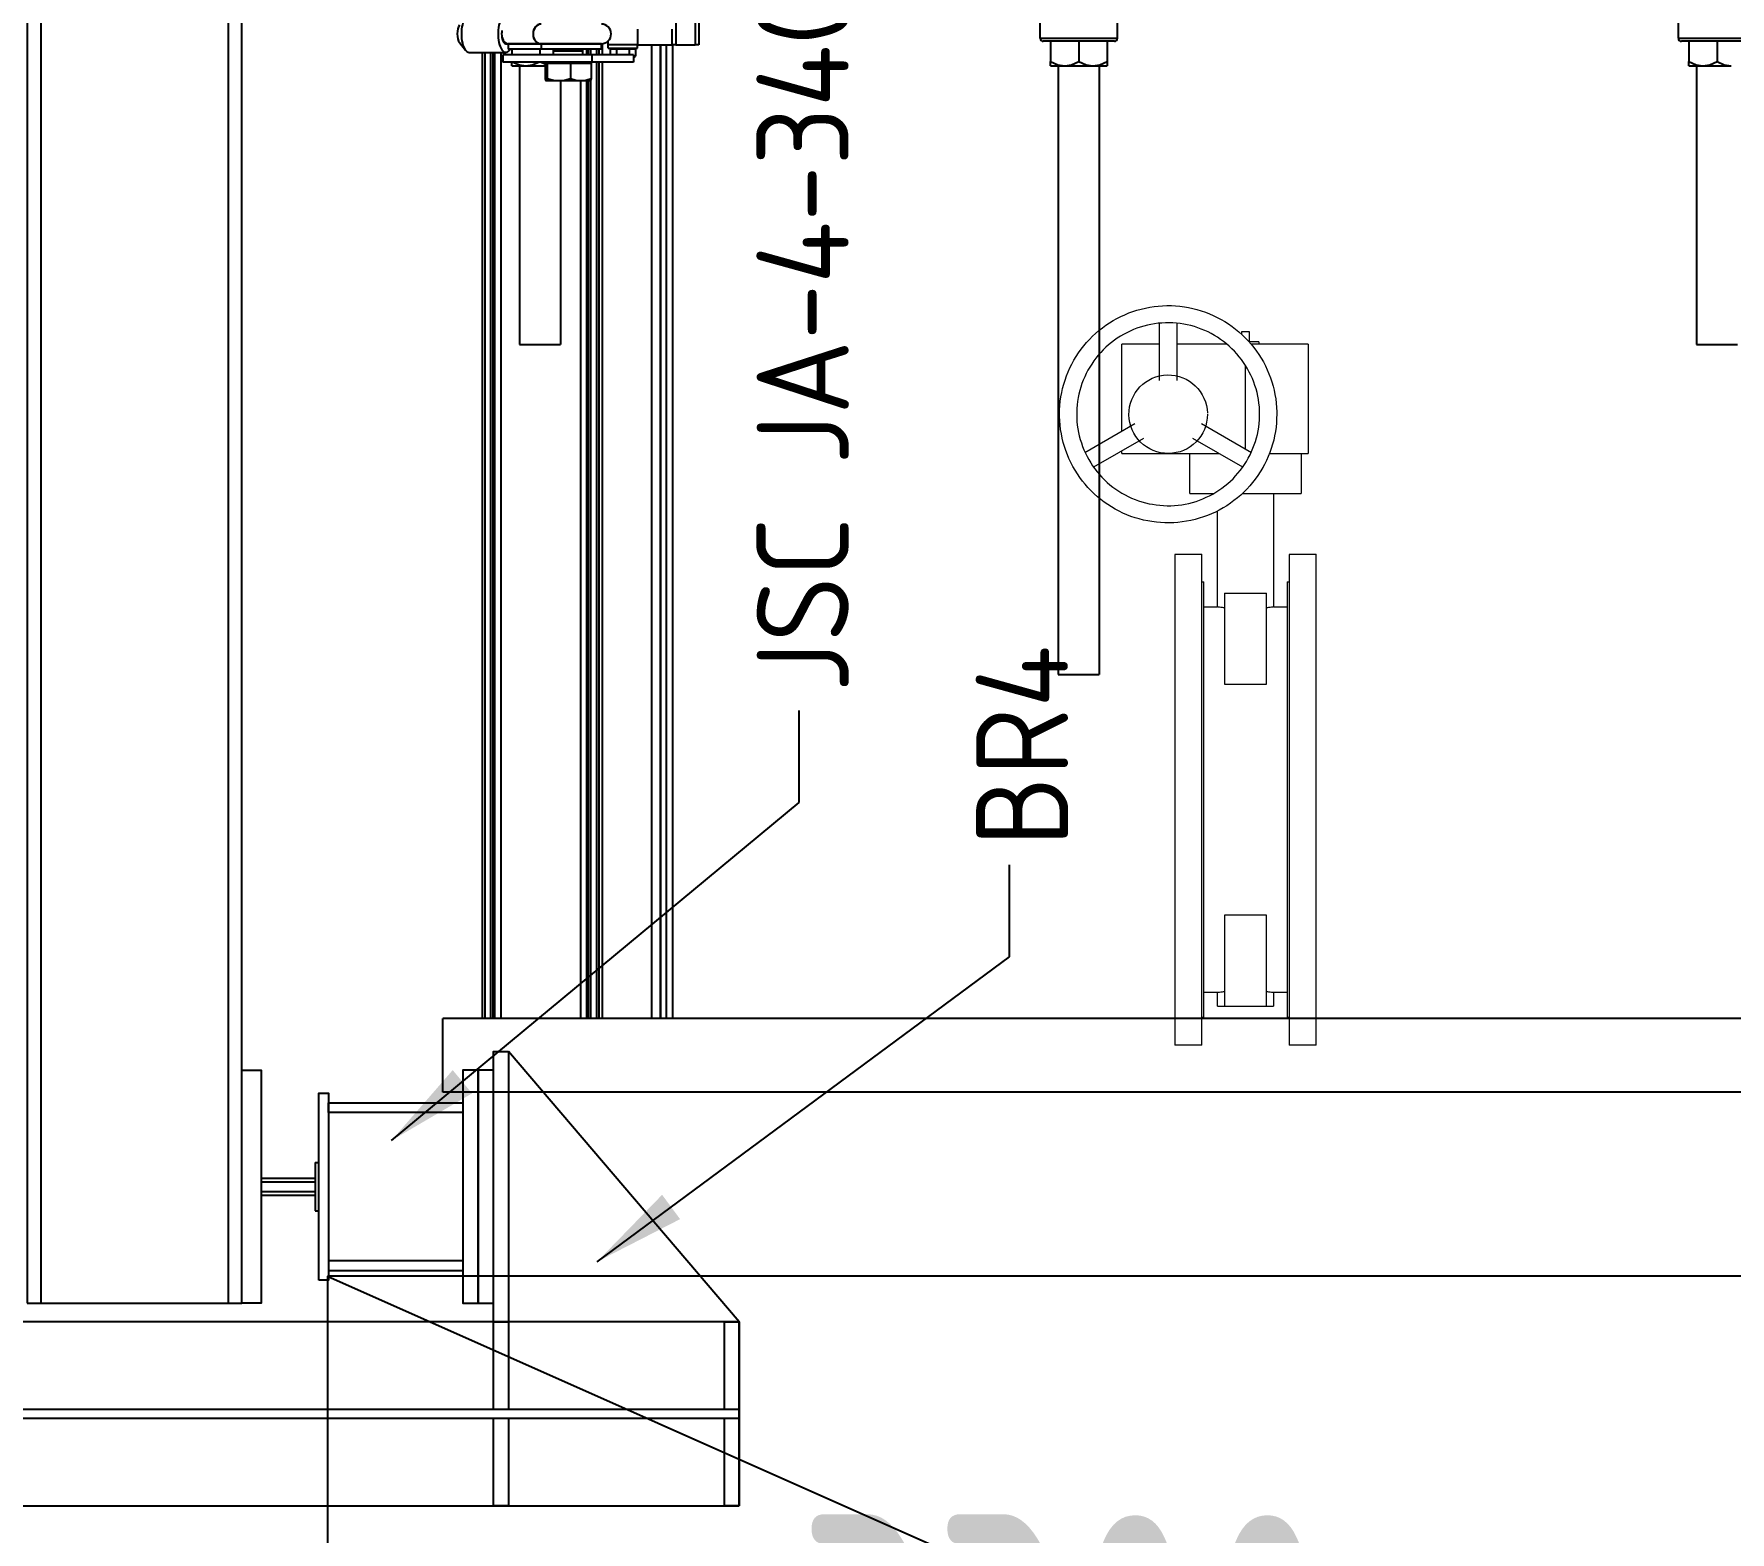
# Model space of a CAD drawing. Extents: x -181672 to 290600, y -29000 to 395522.
# Drawn here: x -7194 to -5812, y 31854 to 33074 of the extents above; entities that cross this region are included whole.
import ezdxf

# ---------------------------------------------------------------- set-up
doc = ezdxf.new("R2010")
doc.units = 0
doc.header["$LTSCALE"] = 10
doc.linetypes.add('XFM7P20PCW$0$HIDDEN', pattern=[9.525, 6.35, -3.175])
doc.layers.add('XFM7P20PCW$0$M-PIPE--4', color=252, linetype='Continuous', lineweight=9)
for name, color, linetype in [('XFM7P20PCW$0$SH-LINE-10', 252, 'Continuous'), ('XFM7P20PCW$0$SH-LINE-130', 252, 'Continuous'), ('XFM7P20PCW$0$SH-LINE-170', 252, 'Continuous'), ('XFM7P20PCW$0$SH-TEXT', 252, 'Continuous'), ('XFM7P20PCW$0$U-CV-DIM', 252, 'Continuous')]:
    doc.layers.add(name, color=color, linetype=linetype)
doc.styles.add('XFM7P20PCW$0$aa-txt', font='isocp.shx', dxfattribs={"bigfont": 'chineset'})
doc.styles.add('XFM7P20PCW$0$PX-TEXT', font='isocp.shx', dxfattribs={"width": 0.7, "bigfont": 'chineset.shx'})
doc.dimstyles.new('XFM7P20PCW$0$adim-5', dxfattribs={"dimscale": 10, "dimtxt": 0.25, "dimasz": 0.25, "dimexe": 0.1, "dimexo": 0.5, "dimgap": 0.15, "dimtad": 0, "dimdec": 4, "dimlfac": 5, "dimdsep": 46, "dimtxsty": 'XFM7P20PCW$0$aa-txt', "dimcen": 2.5, "dimclrd": 3, "dimclre": 3, "dimclrt": 256, "dimadec": 0, "dimazin": 0, "dimtfac": 1, "dimtdec": 4, "dimtmove": 0, "dimatfit": 3, "dimfxl": 1, "dimtolj": 1, "dimtzin": 0, "dimarcsym": 0})
doc.dimstyles.new('XFM7P20PCW$0$PX-400', dxfattribs={"dimscale": 1000, "dimtxt": 0.25, "dimasz": 0.03, "dimexe": 0.1, "dimexo": 0.1, "dimgap": 0.05, "dimtad": 1, "dimdec": 0, "dimzin": 0, "dimdsep": 46, "dimtxsty": 'XFM7P20PCW$0$PX-TEXT', "dimblk": 'XFM7P20PCW$0$_Dot', "dimcen": 2, "dimclrd": 2, "dimclre": 1, "dimclrt": 4, "dimadec": 0, "dimazin": 0, "dimtfac": 1, "dimtdec": 0, "dimtix": 1, "dimtmove": 2, "dimatfit": 3, "dimfxl": 1, "dimtvp": 1, "dimtolj": 1, "dimtzin": 0, "dimarcsym": 0})

# ---------------------------------------------------------------- blocks, each defined once
blk = doc.blocks.new('XFM7P20PCW$0$_Dot')
at = {"color": 0, "linetype": 'ByBlock', "lineweight": -2}
blk.add_line((-0.5, 0), (-1, 0), dxfattribs=at)
at = {"color": 0, "linetype": 'ByBlock', "const_width": 0.5}
blk.add_lwpolyline([(-0.25, 0, 1), (0.25, 0, 1)], format="xyb", close=True, dxfattribs=at)
blk = doc.blocks.new('*D556')
at = {"layer": 'DEFPOINTS', "color": 0, "transparency": 16777216}
for p in [(-8003.9, 32088.6), (-4703.8, 31567.3), (-4703.8, 30948.5)]:
    blk.add_point(p, dxfattribs=at)
at = {"layer": 'XFM7P20PCW$0$U-CV-DIM', "color": 1, "lineweight": -2, "transparency": 16777216}
for p, q in [((-8003.9, 31988.6), (-8003.9, 31467.3)), ((-4703.8, 31048.5), (-4703.8, 31667.3))]:
    blk.add_line(p, q, dxfattribs=at)
at = {"layer": 'XFM7P20PCW$0$U-CV-DIM', "color": 2, "lineweight": -2, "transparency": 16777216}
blk.add_line((-7973.9, 31567.3), (-4733.8, 31567.3), dxfattribs=at)
at = {"layer": 'XFM7P20PCW$0$U-CV-DIM', "color": 2, "lineweight": -2, "transparency": 16777216, "xscale": 30, "yscale": 30, "zscale": 30, "rotation": 180}
blk.add_blockref('XFM7P20PCW$0$_Dot', (-8003.9, 31567.3), dxfattribs=at)
at = {"layer": 'XFM7P20PCW$0$U-CV-DIM', "color": 2, "lineweight": -2, "transparency": 16777216, "xscale": 30, "yscale": 30, "zscale": 30}
blk.add_blockref('XFM7P20PCW$0$_Dot', (-4703.8, 31567.3), dxfattribs=at)
at = {"layer": 'XFM7P20PCW$0$U-CV-DIM', "color": 4, "transparency": 16777216, "insert": (-6353.9, 31742.3), "char_height": 250, "attachment_point": 5, "style": 'XFM7P20PCW$0$PX-TEXT'}
blk.add_mtext('\\A1;3300', dxfattribs=at)
blk = doc.blocks.new('XFM7P20PCW$0$A$C5a31e6e3')
for p, q in [((0, 2057), (60, 2057)), ((0, 0), (0, 2057)), ((60, 0), (60, 2057)), ((847, 2035.7), (847, 2005.8)), ((854.9, 2043.6), (848.7, 2038.6)), ((847, 2025), (60, 2025)), ((847, 2023), (60, 2023)), ((847, 2018.3), (60, 2018.3)), ((847, 2016.3), (60, 2016.3)), ((847, 2015), (60, 2015)), ((847, 2010), (60, 2010)), ((845, 2008.2), (839, 2008.2)), ((839, 1935.7), (839, 2008.2)), ((845, 1935.7), (845, 2008.2)), ((849.5, 1977.1), (849.5, 2003.9)), ((854, 2003.9), (849.5, 2003.9)), ((854, 2005.8), (854, 2003.9)), ((854, 2003.9), (854, 1977.1)), ((854, 1977.1), (854, 2003.9)), ((609, 1994.7), (609, 1961.3)), ((836, 1994.7), (609, 1994.7)), ((836, 2001), (839, 2001)), ((836, 2001), (836, 1989.5)), ((849.5, 2001), (845, 2001)), ((836, 1989.5), (836, 1973.8)), ((839, 1977), (837.5, 1973.8)), ((849.5, 1978), (845, 1978)), ((854, 1977.1), (849.5, 1977.1)), ((849.5, 1928), (849.5, 1977.1)), ((854, 1977.1), (854, 1928)), ((854, 1928), (854, 1977.1)), ((824, 1973), (824, 1973.1)), ((824, 1973), (824, 1972.9)), ((824, 1972.9), (824, 1962.6)), ((824, 1962.6), (824, 1944.7)), ((838.2, 1973.8), (825.6, 1973.8)), ((838.2, 1972), (825.6, 1972)), ((838.2, 1973.8), (838.2, 1972)), ((838.2, 1972), (838.2, 1953.2)), ((838.2, 1971.6), (839, 1971.6)), ((845, 1967), (849.5, 1967)), ((848, 1943), (848, 1967)), ((849.5, 1965.2), (848, 1965.2)), ((824, 1961.3), (609, 1961.3)), ((838.2, 1953.2), (825.6, 1953.2)), ((838.2, 1953.2), (838.2, 1936.2)), ((824, 1945), (60, 1945)), ((824, 1940), (60, 1940)), ((824, 1938.7), (60, 1938.7)), ((824.3, 1936.7), (60, 1936.7)), ((824, 1944.7), (824, 1937)), ((824, 1937), (824, 1936.9)), ((825.6, 1936.2), (824, 1936.9)), ((838.2, 1936.2), (825.6, 1936.2)), ((838.2, 1938.4), (839, 1938.4)), ((839, 1936.7), (838.2, 1936.7)), ((845, 1935.7), (839, 1935.7)), ((839, 1901.8), (839, 1935.7)), ((845, 1943), (849.5, 1943)), ((849.5, 1940), (845, 1940)), ((849.5, 1938.7), (845, 1938.7)), ((849.5, 1936.7), (845, 1936.7)), ((845, 1901.8), (845, 1935.7)), ((848, 1944.8), (849.5, 1944.8)), ((839, 1932), (60, 1932)), ((839, 1930), (60, 1930)), ((60, 1927), (839, 1927)), ((849.5, 1932), (845, 1932)), ((849.5, 1930), (845, 1930)), ((845, 1927), (854.1, 1927)), ((849.9, 1920.9), (845, 1920.9)), ((849.5, 1928), (854, 1928)), ((849.9, 1920.9), (849.9, 1915.7)), ((850.5, 1922.5), (850.5, 1898.5)), ((850.5, 1922.5), (853, 1922.5)), ((853, 1898.3), (853, 1922.5)), ((853, 1922.5), (856.2, 1922.5)), ((849.9, 1915.7), (845, 1915.7)), ((849.9, 1918.8), (850.5, 1918.8)), ((849.9, 1915.7), (849.9, 1905.3)), ((845, 1901.8), (839, 1901.8)), ((843, 1901.8), (843, 1901.5)), ((843, 1901.5), (843.8, 1900.1)), ((843.1, 1901.8), (843.8, 1900.1)), ((849.9, 1900.1), (843.8, 1900.1)), ((849.9, 1905.3), (845, 1905.3)), ((849.9, 1905.3), (849.9, 1900.1)), ((849.9, 1902.2), (850.5, 1902.2)), ((850.5, 1898.5), (853, 1898.5)), ((853, 1898.3), (853, 1870.2)), ((853, 1898.3), (866, 1898.3)), ((853, 1887), (60, 1887)), ((853, 1880), (60, 1880)), ((853, 1879.8), (60, 1879.8)), ((853, 1875.3), (60, 1875.3)), ((853, 1870), (60, 1870)), ((853, 1867.2), (853, 1870.2)), ((853, 1870.2), (866, 1870.2)), ((853, 1867.2), (853, 1851.5)), ((876, 1867.2), (853, 1867.2)), ((853, 1848.5), (853, 1851.5)), ((876, 1851.5), (853, 1851.5)), ((876, 1848.5), (853, 1848.5)), ((836, 1562), (839.6, 1562)), ((836, 1562), (836, 1550.5)), ((856, 1562), (839.6, 1562)), ((856, 1510), (856, 1568)), ((858.5, 1570.5), (858.5, 1507.5)), ((858.5, 1570.5), (873.5, 1570.5)), ((340.2, 1555.7), (340.2, 1522.3)), ((836, 1555.7), (340.2, 1555.7)), ((836, 1550.5), (836, 1527.5)), ((856, 1539), (839.6, 1539)), ((836, 1522.3), (340.2, 1522.3)), ((836, 1527.5), (836, 1516)), ((839.6, 1516), (836, 1516)), ((856, 1516), (839.6, 1516)), ((858.5, 1507.5), (873.5, 1507.5)), ((858.5, 1050.5), (858.5, 987.5)), ((858.5, 1050.5), (873.5, 1050.5)), ((836, 1042), (839.6, 1042)), ((836, 1042), (836, 1030.5)), ((856, 1042), (839.6, 1042)), ((856, 990), (856, 1048)), ((609, 1035.7), (609, 1002.3)), ((836, 1035.7), (609, 1035.7)), ((836, 1030.5), (836, 1007.5)), ((856, 1019), (839.6, 1019))]:
    blk.add_line(p, q)
at = {"flags": 128}
for points in [[(839, 2000), (836.8, 1994.7), (836, 1989.5)], [(836, 1989.5), (836.8, 1984.3), (839, 1979)], [(825.6, 1973.8), (824.4, 1973.4), (824, 1972.9)], [(824, 1972.9), (824.4, 1972.5), (825.6, 1972)], [(825.6, 1972), (824.4, 1967.1), (824, 1962.6)], [(824, 1962.6), (824.4, 1958.1), (825.6, 1953.2)], [(825.6, 1953.2), (824.4, 1948.8), (824, 1944.7)], [(824, 1944.7), (824.4, 1940.6), (825.6, 1936.2)], [(839.6, 1562), (836.9, 1556.1), (836, 1550.5)], [(836, 1550.5), (836.9, 1544.9), (839.6, 1539)], [(839.6, 1539), (836.9, 1533.1), (836, 1527.5)], [(836, 1527.5), (836.9, 1521.9), (839.6, 1516)], [(839.6, 1042), (836.9, 1036.1), (836, 1030.5)], [(836, 1030.5), (836.9, 1024.9), (839.6, 1019)], [(839.6, 1019), (836.9, 1013.1), (836, 1007.5)]]:
    blk.add_lwpolyline(points, dxfattribs=at)
for centre, radius, start, end in [((862, 1928), 8, 180, 0), ((858.5, 1568), 2.5, 90, 180), ((858.5, 1510), 2.5, 180, 270), ((858.5, 1048), 2.5, 90, 180)]:
    blk.add_arc(centre, radius, start, end)
for centre, major_axis, ratio, start_param, end_param in [((862, 2042), (-8, 0), 0.422618, 3.626705, 5.798073), ((862, 2042), (8, 0), 0.422618, 0.485112, 2.65648), ((862, 2035.7), (15, 0), 0.422618, 0, 3.141593), ((862, 2005.8), (15, 0), 0.422618, 0.388924, 3.727278), ((862, 2003.9), (8, 0), 0.665463, 1.938896, 3.141593), ((862, 2005.8), (-8, 0), 0.422618, 5.080489, 6.283185), ((862, 2005.3), (8, 0), 0.487998, 1.202696, 1.938896), ((862, 1977.1), (-8, 0), 0.819152, 3.141593, 6.283185), ((862, 1977.1), (8, 0), 0.819152, 0, 3.141593)]:
    blk.add_ellipse(centre, major_axis=major_axis, ratio=ratio, start_param=start_param, end_param=end_param)
blk = doc.blocks.new('XFM7P20PCW$0$BV-250A-HP')
for p, q in [((80.4, 400.9), (76.9, 400.2)), ((83.8, 401.5), (80.4, 400.9)), ((87.4, 402), (83.8, 401.5)), ((90.9, 402.3), (87.4, 402)), ((94.4, 402.5), (90.9, 402.3)), ((98, 402.5), (94.4, 402.5)), ((101.5, 402.4), (98, 402.5)), ((105, 402.1), (101.5, 402.4)), ((108.5, 401.7), (105, 402.1)), ((112, 401.2), (108.5, 401.7)), ((115.5, 400.5), (112, 401.2)), ((47.8, 387.6), (44.9, 385.6)), ((50.8, 389.5), (47.8, 387.6)), ((53.9, 391.3), (50.8, 389.5)), ((57, 392.9), (53.9, 391.3)), ((60.2, 394.5), (57, 392.9)), ((63.4, 395.9), (60.2, 394.5)), ((66.7, 397.2), (63.4, 395.9)), ((70.1, 398.3), (66.7, 397.2)), ((73.5, 399.3), (70.1, 398.3)), ((76.9, 400.2), (73.5, 399.3)), ((81.4, 386.9), (84.3, 387.4)), ((84.3, 387.4), (87.3, 387.9)), ((87.3, 387.9), (90.2, 388.2)), ((90, 388.3), (90, 341.4)), ((90.2, 388.2), (93.2, 388.4)), ((93.2, 388.4), (96.2, 388.5)), ((96.2, 388.5), (99.2, 388.5)), ((99.2, 388.5), (102.2, 388.3)), ((102.2, 388.3), (105.1, 388.1)), ((104, 341.4), (104, 388.5)), ((105.1, 388.1), (108.1, 387.7)), ((108.1, 387.7), (111, 387.2)), ((111, 387.2), (113.9, 386.6)), ((119, 399.7), (115.5, 400.5)), ((122.4, 398.8), (119, 399.7)), ((125.7, 397.7), (122.4, 398.8)), ((129.1, 396.5), (125.7, 397.7)), ((132.3, 395.1), (129.1, 396.5)), ((135.6, 393.7), (132.3, 395.1)), ((138.7, 392.1), (135.6, 393.7)), ((141.8, 390.3), (138.7, 392.1)), ((144.8, 388.5), (141.8, 390.3)), ((147.8, 386.5), (144.8, 388.5)), ((31.7, 373.8), (29.4, 371.1)), ((30.7, 381), (37.3, 381)), ((30.7, 373), (30.7, 381)), ((34.2, 376.3), (31.7, 373.8)), ((36.7, 378.8), (34.2, 376.3)), ((39.4, 381.2), (36.7, 378.8)), ((37.3, 381), (37.3, 379.2)), ((42.1, 383.4), (39.4, 381.2)), ((44.9, 385.6), (42.1, 383.4)), ((49.5, 371.4), (51.9, 373.3)), ((51.9, 373.3), (54.3, 375)), ((54.3, 375), (56.7, 376.7)), ((56.7, 376.7), (59.3, 378.2)), ((59.3, 378.2), (61.9, 379.7)), ((61.9, 379.7), (64.5, 381.1)), ((64.5, 381.1), (67.2, 382.3)), ((67.2, 382.3), (70, 383.4)), ((70, 383.4), (72.8, 384.5)), ((72.8, 384.5), (75.6, 385.4)), ((75.6, 385.4), (78.5, 386.2)), ((78.5, 386.2), (81.4, 386.9)), ((113.9, 386.6), (116.8, 385.8)), ((116.8, 385.8), (119.7, 385)), ((119.7, 385), (122.5, 384)), ((122.5, 384), (125.3, 382.9)), ((125.3, 382.9), (128, 381.7)), ((128, 381.7), (130.7, 380.4)), ((130.7, 380.4), (133.3, 379)), ((133.3, 379), (135.9, 377.5)), ((135.9, 377.5), (138.4, 375.9)), ((138.4, 375.9), (140.8, 374.2)), ((140.8, 374.2), (143.2, 372.4)), ((150.6, 384.4), (147.8, 386.5)), ((153.4, 382.2), (150.6, 384.4)), ((156.1, 379.9), (153.4, 382.2)), ((158.7, 377.5), (156.1, 379.9)), ((161.1, 375), (158.7, 377.5)), ((163.5, 372.4), (161.1, 375)), ((-17, 371), (-17, 282)), ((-17, 371), (29.3, 371)), ((21.2, 359.6), (19.4, 356.6)), ((23.1, 362.6), (21.2, 359.6)), ((23, 373), (23, 371)), ((23, 373), (31.1, 373)), ((25.1, 365.5), (23.1, 362.6)), ((27.2, 368.4), (25.1, 365.5)), ((29.4, 371.1), (27.2, 368.4)), ((37.2, 358.5), (39.1, 360.8)), ((39.1, 360.8), (41, 363.1)), ((41, 363.1), (43, 365.3)), ((43, 365.3), (45.1, 367.4)), ((45.1, 367.4), (47.3, 369.5)), ((47.3, 369.5), (49.5, 371.4)), ((49.2, 371), (90, 371)), ((104, 371), (134.8, 371)), ((134.8, 300.2), (134.8, 371)), ((143.2, 372.4), (145.5, 370.5)), ((145.5, 370.5), (147.7, 368.6)), ((147.7, 368.6), (149.9, 366.5)), ((149.9, 366.5), (151.9, 364.3)), ((151.9, 364.3), (153.9, 362.1)), ((153.9, 362.1), (155.8, 359.8)), ((155.8, 359.8), (157.6, 357.4)), ((165.8, 369.6), (163.5, 372.4)), ((168, 366.9), (165.8, 369.6)), ((170, 364), (168, 366.9)), ((172, 361), (170, 364)), ((173.8, 358), (172, 361)), ((14.9, 347), (13.6, 343.6)), ((16.2, 350.2), (14.9, 347)), ((17.8, 353.4), (16.2, 350.2)), ((19.4, 356.6), (17.8, 353.4)), ((28.4, 343), (29.6, 345.7)), ((29.6, 345.7), (30.9, 348.4)), ((30.9, 348.4), (32.3, 351)), ((32.3, 351), (33.9, 353.6)), ((33.9, 353.6), (35.5, 356.1)), ((34, 285.6), (34, 353.5)), ((35.5, 356.1), (37.2, 358.5)), ((157.6, 357.4), (159.3, 354.9)), ((159.3, 354.9), (160.8, 352.4)), ((160.8, 352.4), (162.3, 349.8)), ((162.3, 349.8), (163.7, 347.2)), ((163.7, 347.2), (165, 344.5)), ((175.5, 354.9), (173.8, 358)), ((177.1, 351.7), (175.5, 354.9)), ((178.5, 348.5), (177.1, 351.7)), ((179.8, 345.2), (178.5, 348.5)), ((10.7, 333.5), (10, 330)), ((11.5, 336.9), (10.7, 333.5)), ((12.5, 340.3), (11.5, 336.9)), ((13.6, 343.6), (12.5, 340.3)), ((24, 328.8), (24.6, 331.7)), ((24.6, 331.7), (25.4, 334.6)), ((25.4, 334.6), (26.3, 337.4)), ((26.3, 337.4), (27.3, 340.2)), ((27.3, 340.2), (28.4, 343)), ((165, 344.5), (166.1, 341.7)), ((166.1, 341.7), (167.2, 339)), ((167.2, 339), (168.1, 336.1)), ((168.1, 336.1), (169, 333.3)), ((169, 333.3), (169.7, 330.4)), ((181, 341.8), (179.8, 345.2)), ((182.1, 338.5), (181, 341.8)), ((183, 335), (182.1, 338.5)), ((183.7, 331.6), (183, 335)), ((8.7, 319.4), (8.5, 315.9)), ((9, 323), (8.7, 319.4)), ((9.4, 326.5), (9, 323)), ((10, 330), (9.4, 326.5)), ((22.6, 317), (22.7, 320)), ((22.7, 320), (23, 322.9)), ((23, 322.9), (23.5, 325.9)), ((23.5, 325.9), (24, 328.8)), ((169.7, 330.4), (170.3, 327.5)), ((170.3, 327.5), (170.8, 324.5)), ((170.8, 324.5), (171.1, 321.6)), ((171.1, 321.6), (171.4, 318.6)), ((171.4, 318.6), (171.5, 315.6)), ((184.4, 328.1), (183.7, 331.6)), ((184.9, 324.6), (184.4, 328.1)), ((185.2, 321.1), (184.9, 324.6)), ((185.4, 317.5), (185.2, 321.1)), ((8.5, 315.9), (8.5, 314)), ((8.5, 314), (8.6, 310.5)), ((8.6, 310.5), (8.8, 306.9)), ((8.8, 306.9), (9.1, 303.4)), ((22.5, 314), (22.6, 317)), ((22.5, 312.4), (22.5, 314)), ((22.6, 309.4), (22.5, 312.4)), ((22.9, 306.4), (22.6, 309.4)), ((23.2, 303.5), (22.9, 306.4)), ((69.8, 306.4), (29.2, 282.9)), ((164.8, 282.9), (124.2, 306.4)), ((171, 305.1), (170.5, 302.1)), ((171.3, 308), (171, 305.1)), ((171.4, 311), (171.3, 308)), ((171.5, 314), (171.4, 311)), ((171.5, 315.6), (171.5, 314)), ((184.6, 301.5), (185, 305)), ((185, 305), (185.3, 308.6)), ((185.3, 308.6), (185.5, 312.1)), ((185.5, 314), (185.4, 317.5)), ((185.5, 312.1), (185.5, 314)), ((9.1, 303.4), (9.6, 299.9)), ((9.6, 299.9), (10.3, 296.4)), ((10.3, 296.4), (11, 293)), ((11, 293), (11.9, 289.5)), ((23.7, 300.5), (23.2, 303.5)), ((24.3, 297.6), (23.7, 300.5)), ((25, 294.7), (24.3, 297.6)), ((25.9, 291.9), (25, 294.7)), ((26.8, 289), (25.9, 291.9)), ((36.1, 270.8), (76.8, 294.2)), ((117.2, 294.2), (157.9, 270.8)), ((167.7, 290.6), (166.7, 287.8)), ((168.6, 293.4), (167.7, 290.6)), ((169.4, 296.3), (168.6, 293.4)), ((170, 299.2), (169.4, 296.3)), ((170.5, 302.1), (170, 299.2)), ((181.5, 287.7), (182.5, 291.1)), ((182.5, 291.1), (183.3, 294.5)), ((183.3, 294.5), (184, 298)), ((184, 298), (184.6, 301.5)), ((14.6, 282), (-17, 282)), ((-11.3, 282), (-11.3, 249.5)), ((11.9, 289.5), (13, 286.2)), ((13, 286.2), (14.2, 282.8)), ((14.2, 282.8), (15.5, 279.5)), ((15.5, 279.5), (16.9, 276.3)), ((27.9, 286.3), (26.8, 289)), ((29, 283.5), (27.9, 286.3)), ((30.3, 280.8), (29, 283.5)), ((31.7, 278.2), (30.3, 280.8)), ((33.2, 275.6), (31.7, 278.2)), ((134.8, 282), (55.3, 282)), ((79.3, 249.5), (79.3, 282)), ((134.8, 282), (134.8, 284.2)), ((161.7, 277), (160.1, 274.4)), ((163.1, 279.6), (161.7, 277)), ((164.4, 282.3), (163.1, 279.6)), ((165.6, 285), (164.4, 282.3)), ((166.7, 287.8), (165.6, 285)), ((176.2, 274.6), (177.8, 277.8)), ((177.8, 277.8), (179.1, 281)), ((179.1, 281), (180.4, 284.4)), ((180.4, 284.4), (181.5, 287.7)), ((16.9, 276.3), (18.5, 273.1)), ((18.5, 273.1), (20.2, 270)), ((20.2, 270), (22, 267)), ((22, 267), (24, 264)), ((24, 264), (26, 261.1)), ((34.7, 273.1), (33.2, 275.6)), ((36.4, 270.6), (34.7, 273.1)), ((38.2, 268.2), (36.4, 270.6)), ((40.1, 265.9), (38.2, 268.2)), ((42.1, 263.7), (40.1, 265.9)), ((44.1, 261.5), (42.1, 263.7)), ((151, 262.7), (148.9, 260.6)), ((153, 264.9), (151, 262.7)), ((154.9, 267.2), (153, 264.9)), ((156.8, 269.5), (154.9, 267.2)), ((158.5, 271.9), (156.8, 269.5)), ((160.1, 274.4), (158.5, 271.9)), ((168.9, 262.5), (170.9, 265.4)), ((170.9, 265.4), (172.8, 268.4)), ((172.8, 268.4), (174.6, 271.4)), ((174.6, 271.4), (176.2, 274.6)), ((36.5, 249.5), (-11.3, 249.5)), ((11.3, 249.5), (11.3, 157)), ((26, 261.1), (28.2, 258.4)), ((28.2, 258.4), (30.5, 255.6)), ((30.5, 255.6), (32.9, 253)), ((32.9, 253), (35.3, 250.5)), ((35.3, 250.5), (37.9, 248.1)), ((46.3, 259.4), (44.1, 261.5)), ((48.5, 257.5), (46.3, 259.4)), ((50.8, 255.6), (48.5, 257.5)), ((53.2, 253.8), (50.8, 255.6)), ((55.6, 252.1), (53.2, 253.8)), ((58.1, 250.5), (55.6, 252.1)), ((60.7, 249), (58.1, 250.5)), ((79.3, 249.5), (60, 249.5)), ((63.3, 247.6), (60.7, 249)), ((134.7, 249.8), (132.1, 248.3)), ((137.3, 251.3), (134.7, 249.8)), ((139.7, 253), (137.3, 251.3)), ((142.1, 254.7), (139.7, 253)), ((144.5, 256.6), (142.1, 254.7)), ((146.7, 258.5), (144.5, 256.6)), ((148.9, 260.6), (146.7, 258.5)), ((154.6, 246.8), (157.3, 249.2)), ((157.3, 249.2), (159.8, 251.7)), ((159.8, 251.7), (162.3, 254.2)), ((162.3, 254.2), (164.6, 256.9)), ((164.6, 256.9), (166.8, 259.6)), ((166.8, 259.6), (168.9, 262.5)), ((37.9, 248.1), (40.6, 245.8)), ((40.6, 245.8), (43.4, 243.6)), ((43.4, 243.6), (46.2, 241.5)), ((46.2, 241.5), (49.2, 239.5)), ((49.2, 239.5), (52.2, 237.7)), ((52.2, 237.7), (55.3, 235.9)), ((55.3, 235.9), (58.4, 234.3)), ((56.7, 157), (56.7, 235.4)), ((66, 246.3), (63.3, 247.6)), ((68.7, 245.1), (66, 246.3)), ((71.5, 244), (68.7, 245.1)), ((74.3, 243), (71.5, 244)), ((77.2, 242.2), (74.3, 243)), ((80.1, 241.4), (77.2, 242.2)), ((83, 240.8), (80.1, 241.4)), ((85.9, 240.3), (83, 240.8)), ((88.9, 239.9), (85.9, 240.3)), ((91.8, 239.7), (88.9, 239.9)), ((94.8, 239.5), (91.8, 239.7)), ((97.8, 239.5), (94.8, 239.5)), ((100.8, 239.6), (97.8, 239.5)), ((103.8, 239.8), (100.8, 239.6)), ((106.7, 240.1), (103.8, 239.8)), ((109.7, 240.6), (106.7, 240.1)), ((112.6, 241.1), (109.7, 240.6)), ((115.5, 241.8), (112.6, 241.1)), ((118.4, 242.6), (115.5, 241.8)), ((121.2, 243.5), (118.4, 242.6)), ((124, 244.6), (121.2, 243.5)), ((126.8, 245.7), (124, 244.6)), ((129.5, 246.9), (126.8, 245.7)), ((132.1, 248.3), (129.5, 246.9)), ((133.8, 233.5), (137, 235.1)), ((137, 235.1), (140.1, 236.7)), ((140.1, 236.7), (143.2, 238.5)), ((143.2, 238.5), (146.2, 240.4)), ((146.2, 240.4), (149.1, 242.4)), ((149.1, 242.4), (151.9, 244.6)), ((151.9, 244.6), (154.6, 246.8)), ((58.4, 234.3), (61.7, 232.9)), ((61.7, 232.9), (64.9, 231.5)), ((64.9, 231.5), (68.3, 230.3)), ((68.3, 230.3), (71.6, 229.2)), ((71.6, 229.2), (75, 228.3)), ((75, 228.3), (78.5, 227.5)), ((78.5, 227.5), (82, 226.8)), ((82, 226.8), (85.5, 226.3)), ((85.5, 226.3), (89, 225.9)), ((89, 225.9), (92.5, 225.6)), ((92.5, 225.6), (96, 225.5)), ((96, 225.5), (99.6, 225.5)), ((99.6, 225.5), (103.1, 225.7)), ((103.1, 225.7), (106.6, 226)), ((106.6, 226), (110.2, 226.5)), ((110.2, 226.5), (113.6, 227.1)), ((113.6, 227.1), (117.1, 227.8)), ((117.1, 227.8), (120.5, 228.7)), ((120.5, 228.7), (123.9, 229.7)), ((123.9, 229.7), (127.3, 230.8)), ((127.3, 230.8), (130.6, 232.1)), ((130.6, 232.1), (133.8, 233.5)), ((-1.6, 200), (-23.6, 200)), ((-23.6, -200), (-23.6, 199.9)), ((-1.6, 199.8), (-1.6, -200)), ((91.6, 200), (69.6, 200)), ((69.6, -200), (69.6, 199.9)), ((91.6, 199.8), (91.6, -200)), ((0, 177.5), (-1.6, 177.5)), ((0, 177.5), (0, -177.5)), ((51, 168.2), (17, 168.2)), ((17, 94.2), (17, 168.2)), ((51, 168.2), (51, 94.2)), ((69.6, 177.5), (68, 177.5)), ((68, -177.5), (68, 177.5)), ((11.3, 157), (0, 157)), ((68, 157), (56.7, 157)), ((51, 94.2), (17, 94.2)), ((17, -94.2), (51, -94.2)), ((17, -168.3), (17, -94.2)), ((51, -94.2), (51, -168.3)), ((0, -157), (11.3, -157)), ((11.3, -157), (11.3, -168.3)), ((56.7, -168.3), (56.7, -157)), ((56.7, -157), (68, -157)), ((-1.6, -177.5), (0, -177.5)), ((56.7, -168.3), (11.3, -168.3)), ((68, -177.5), (69.6, -177.5)), ((-23.6, -200), (-1.6, -200)), ((69.6, -200), (91.6, -200))]:
    blk.add_line(p, q)
for centre, radius, start, end in [((97, 395.5), 7, 85.2104, 94.7896), ((97, 314), 32, 180, 178.5803), ((26.4, 273.3), 7, 204.5391, 214.7896), ((167.6, 273.3), 7, 325.2104, 334.7896)]:
    blk.add_arc(centre, radius, start, end)
for points in [[(11.3, 157), (11.3, 157), (11.8, 156.9), (13.7, 156.7), (15.8, 156.4), (17, 156.3)], [(51, 156.3), (52.2, 156.4), (54.3, 156.7), (56.2, 156.9), (56.7, 157), (56.7, 157)], [(17, -156.3), (15.8, -156.4), (13.7, -156.7), (11.8, -156.9), (11.3, -157), (11.3, -157)], [(56.7, -157), (56.7, -157), (56.2, -156.9), (54.3, -156.7), (52.2, -156.4), (51, -156.3)]]:
    blk.add_open_spline(points, degree=3)
blk = doc.blocks.new('XFM7P20PCW$0$A$Cd4ff1465')
at = {"layer": 'XFM7P20PCW$0$SH-LINE-10'}
for p, q in [((90.964, 86.888), (90.964, 85.426)), ((91.069, 86.888), (91.069, 85.426)), ((91.33, 86.888), (91.33, 85.426)), ((91.434, 86.888), (91.434, 85.426)), ((91.852, 85.426), (90.546, 85.426)), ((90.546, 85.426), (90.546, 85.321)), ((91.852, 85.426), (91.852, 85.321))]:
    blk.add_line(p, q, dxfattribs=at)
at = {"layer": 'XFM7P20PCW$0$SH-LINE-130', "ltscale": 0.1}
blk.add_line((87.532, 73.91), (94.866, 80.176), dxfattribs=at)
for points in [[(82.532, 73.91), (87.532, 73.91), (87.532, 126.576), (82.532, 126.576)], [(88.032, 93.243), (88.032, 87.41), (208.699, 87.41), (208.699, 93.243)], [(88.032, 92.876), (88.032, 87.776), (208.699, 87.776), (208.699, 92.876)], [(94.866, 80.176), (87.532, 80.176), (87.532, 80.576), (94.866, 80.576)]]:
    blk.add_lwpolyline(points, close=True, dxfattribs=at)
at = {"layer": 'XFM7P20PCW$0$SH-LINE-130', "linetype": 'XFM7P20PCW$0$HIDDEN', "ltscale": 5}
blk.add_lwpolyline([(84.916, 73.91), (85.149, 73.91), (85.149, 126.576), (84.916, 126.576)], close=True, dxfattribs=at)
for points in [[(84.916, 80.176), (82.532, 80.176), (82.532, 80.576), (84.916, 80.576)], [(85.149, 80.576), (87.532, 80.576), (87.532, 80.176), (85.149, 80.176)], [(85.149, 74.31), (87.532, 74.31), (87.532, 73.91), (82.532, 73.91), (82.532, 74.31), (84.916, 74.31)]]:
    blk.add_lwpolyline(points, dxfattribs=at)
at = {"layer": 'XFM7P20PCW$0$SH-LINE-170'}
for points in [[(88.032, 87.41), (94.366, 87.41), (94.366, 86.888), (88.032, 86.888)], [(88.659, 85.321), (93.739, 85.321), (93.739, 85.06), (88.659, 85.06)], [(88.032, 80.994), (94.366, 80.994), (94.366, 81.412), (88.032, 81.412)], [(88.032, 80.576), (94.366, 80.576), (94.366, 80.994), (88.032, 80.994)]]:
    blk.add_lwpolyline(points, close=True, dxfattribs=at)
for points in [[(89.181, 81.412), (89.181, 85.06), (88.92, 85.06), (88.92, 81.412)], [(93.217, 81.412), (93.217, 85.06), (93.478, 85.06), (93.478, 81.412)]]:
    blk.add_lwpolyline(points, dxfattribs=at)
at = {"layer": 'XFM7P20PCW$0$SH-TEXT', "char_height": 2.5, "attachment_point": 7, "style": 'XFM7P20PCW$0$aa-txt'}
for s, insert in [('JSC JA-4-3400B (OR EQUAL)', (104.63, 70.686)), ('BR4', (100.438, 64.977))]:
    blk.add_mtext(s, dxfattribs=dict(at, insert=insert))
at = {"layer": 'XFM7P20PCW$0$SH-TEXT', "annotation_type": 0, "has_hookline": 1, "hookline_direction": 0}
for points in [[(92.453, 83.349), (101.63, 72.277), (104.13, 72.277)], [(89.162, 77.766), (97.438, 66.568), (99.938, 66.568)]]:
    blk.add_leader(points, dimstyle='XFM7P20PCW$0$adim-5', dxfattribs=at)
blk = doc.blocks.new('XFM7P20PCW')
at = {"color": 1}
blk.add_line((-6954.8635, 32062.11275), (-4704.33707, 31062.2302), dxfattribs=at)
blk.add_lwpolyline([(-6954.8635, 32062.11275), (-6954.8635, 31062.2302), (-4704.33707, 31062.2302), (-4704.33707, 32062.11275)], close=True, dxfattribs=at)
at = {"xscale": 30, "yscale": 30, "zscale": 30, "rotation": 90}
blk.add_blockref('XFM7P20PCW$0$A$Cd4ff1465', (-4402.30053, 29399.02815), dxfattribs=at)
at = {"rotation": 90}
blk.add_blockref('XFM7P20PCW$0$A$C5a31e6e3', (-4803.81063, 32212.11275), dxfattribs=at)
at = {"layer": 'XFM7P20PCW$0$M-PIPE--4', "xscale": -1}
blk.add_blockref('XFM7P20PCW$0$BV-250A-HP', (-6173.02313, 32450.28822), dxfattribs=at)
at = {"layer": 'XFM7P20PCW$0$U-CV-DIM'}
dim = blk.add_linear_dim(base=(-4703.81063, 31567.33732), p1=(-8003.93849, 32088.55423), p2=(-4703.81063, 30948.51771), angle=180, dimstyle='XFM7P20PCW$0$PX-400', dxfattribs=at)
dim.commit()
dim.dimension.update_dxf_attribs({"geometry": '*D556', "text_midpoint": (-6353.87456, 31742.33732)})

msp = doc.modelspace()

# ---------------------------------------------------------------- block references
msp.add_blockref('XFM7P20PCW', (0, 0))

doc.saveas('drawing.dxf')
